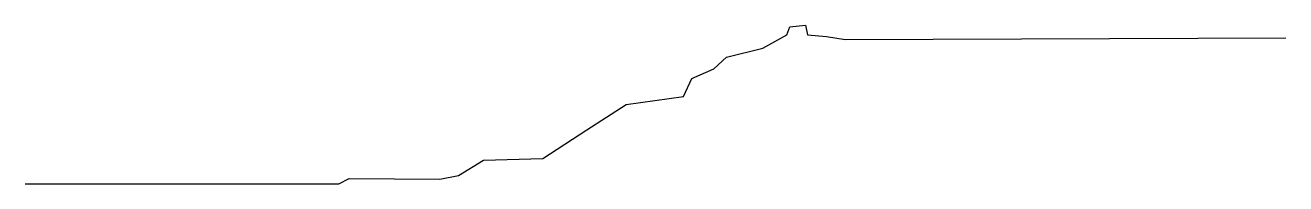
# Model space of a CAD drawing. Header units: metres. Extents: x -1 to 351, y 873 to 917.
import ezdxf

# ---------------------------------------------------------------- set-up
doc = ezdxf.new("R2010")
doc.units = ezdxf.units.M

msp = doc.modelspace()

# ---------------------------------------------------------------- linework, layer by layer
msp.add_lwpolyline([(-1.45591, 872.68041), (86.18969, 872.68041), (89.1015, 874.12371), (114.43427, 873.91752), (119.67555, 874.94845), (126.66388, 879.27835), (143.26123, 879.69072), (155.49084, 887.73196), (166.55574, 894.74227), (182.57072, 897.01031), (184.90015, 901.95877), (191.01498, 904.63918), (194.50915, 907.93814), (204.7005, 910.41237), (211.39768, 914.12371), (212.27121, 916.39176), (216.63893, 916.80412), (217.2213, 914.12371), (222.46255, 913.71134), (227.70383, 912.8866), (350.87355, 913.29897)])

doc.saveas('drawing.dxf')
